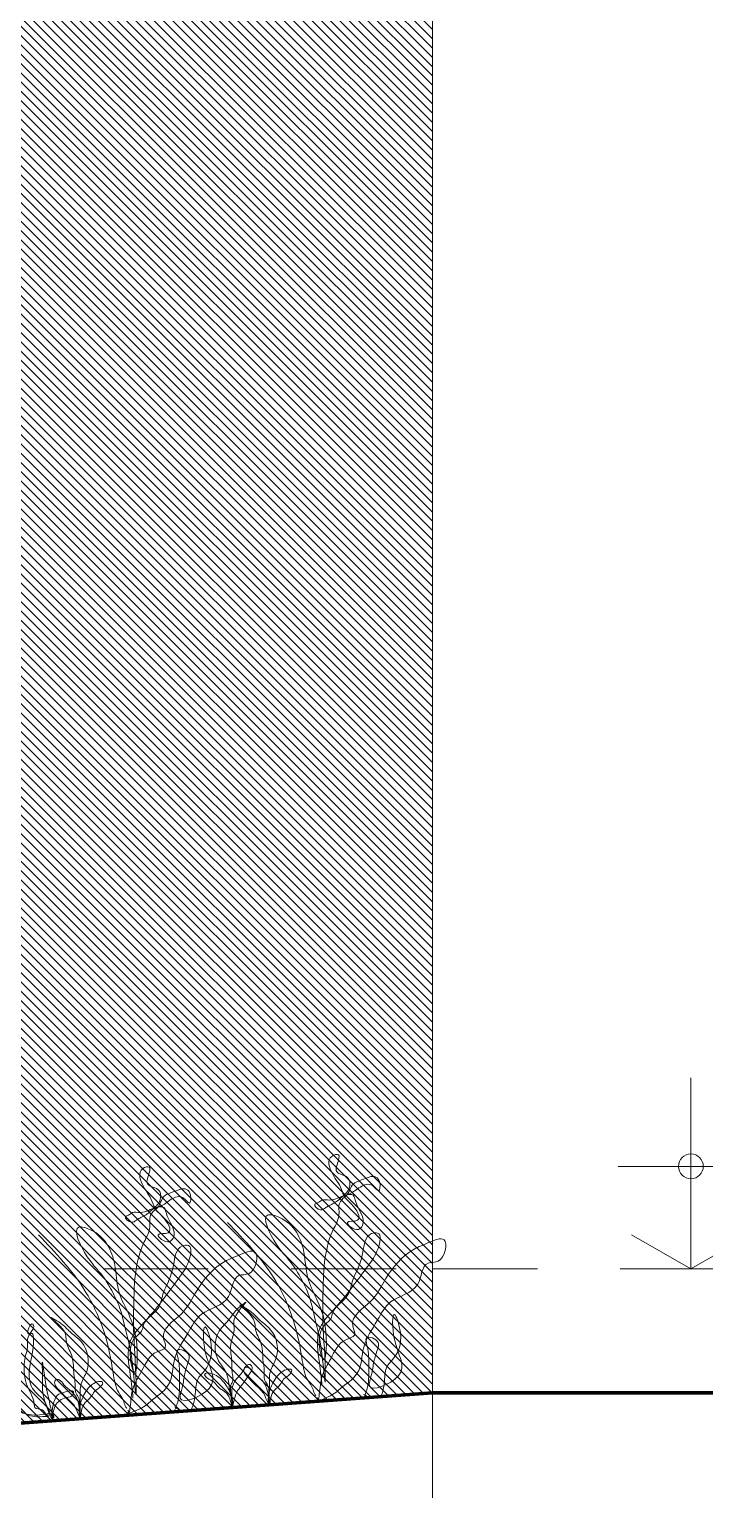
# Model space of a CAD drawing. Header units: millimetres. Extents: x 3779 to 7711, y 1445 to 3132.
# Drawn here: x 3978.013 to 3978.829, y 1452.485 to 1454.275 of the extents above; entities that cross this region are included whole.
import ezdxf

# ---------------------------------------------------------------- set-up
doc = ezdxf.new("R2010")
doc.units = ezdxf.units.MM
doc.linetypes.add('HIDDEN', pattern=[9.525, 6.35, -3.175])
for name, color, linetype, lineweight in [('pluma 0.0', 33, 'Continuous', 0), ('pluma 1', 1, 'Continuous', 9), ('pluma 12', 30, 'Continuous', 120), ('proyecciones', 32, 'HIDDEN', 9), ('VEJETACION', 3, 'Continuous', 9)]:
    doc.layers.add(name, color=color, linetype=linetype, lineweight=lineweight)

# ---------------------------------------------------------------- blocks, each defined once
blk = doc.blocks.new('ttryt')
at = {"layer": 'pluma 1'}
for p, q in [((1118.6396, 393.5141), (1118.6396, 393.2829)), ((1119.2894, 393.4071), (1118.5516, 393.4071)), ((1118.6396, 393.2829), (1118.5676, 393.3244)), ((1118.6396, 393.2829), (1118.7115, 393.3244))]:
    blk.add_line(p, q, dxfattribs=at)
at = {"layer": 'pluma 1', "linetype": 'Continuous'}
blk.add_circle((1118.6396, 393.4071), 0.015, dxfattribs=at)

msp = doc.modelspace()

# ---------------------------------------------------------------- hatches: boundary and pattern name
at = {"layer": 'pluma 0.0'}
h = msp.add_hatch(dxfattribs=at)
h.set_pattern_fill('LINE', color=256, scale=0.0025, angle=135)
h.set_pattern_definition([(135, (0, 0), (-0.005612660076, -0.005612660076), [])])
h.paths.add_polyline_path([(3978.4998, 1452.7749), (3977.8748, 1452.7749), (3977.8748, 1452.5791), (3978.4998, 1452.6249)])
h.paths.add_polyline_path([(3978.4998, 1456.1749), (3978.0498, 1456.1749), (3978.0498, 1455.9749), (3977.8748, 1455.9749), (3977.8748, 1452.7749), (3978.4998, 1452.7749)])

# ---------------------------------------------------------------- linework, layer by layer
at = {"layer": 'pluma 1'}
msp.add_line((3978.4998, 1456.1749), (3978.4998, 1452.6249), dxfattribs=at)
at = {"layer": 'pluma 12'}
for p, q in [((3963.4998, 1451.5253), (3978.4998, 1452.6249)), ((3978.4998, 1452.6249), (3979.6998, 1452.6249))]:
    msp.add_line(p, q, dxfattribs=at)
at = {"layer": 'proyecciones', "linetype": 'HIDDEN', "ltscale": 0.02}
for p, q in [((3977.8748, 1452.7749), (3978.4998, 1452.7749)), ((3978.4998, 1452.7749), (3979.1248, 1452.7749)), ((3978.4998, 1452.6249), (3978.4998, 1450.4749))]:
    msp.add_line(p, q, dxfattribs=at)
at = {"layer": 'VEJETACION', "color": 84, "linetype": 'Continuous', "lineweight": 5, "ltscale": 0.1}
for points in [[(3978.3664, 1452.6335), (3978.3632, 1452.6614), (3978.3632, 1452.7022), (3978.383, 1452.7288), (3978.422, 1452.7788), (3978.434, 1452.7996), (3978.4335, 1452.8184), (3978.4263, 1452.8178), (3978.4155, 1452.795), (3978.4088, 1452.7736), (3978.4035, 1452.7617), (3978.3976, 1452.7435), (3978.3794, 1452.7222), (3978.3768, 1452.7147), (3978.3672, 1452.7046), (3978.3681, 1452.6649), (3978.3702, 1452.7058), (3978.3489, 1452.7648), (3978.3444, 1452.7947), (3978.315, 1452.8373), (3978.3012, 1452.8404), (3978.3113, 1452.8047), (3978.3322, 1452.7781), (3978.3394, 1452.7661), (3978.3493, 1452.746), (3978.3581, 1452.7133), (3978.3645, 1452.6845), (3978.3702, 1452.639), (3978.3702, 1452.6526), (3978.3672, 1452.7171), (3978.3676, 1452.7526), (3978.3688, 1452.7778), (3978.3799, 1452.8225), (3978.3868, 1452.8408), (3978.3887, 1452.8567), (3978.3907, 1452.8589), (3978.3926, 1452.8611), (3978.3955, 1452.8635), (3978.4038, 1452.8777), (3978.4139, 1452.8826), (3978.4314, 1452.8861), (3978.4361, 1452.8792), (3978.4348, 1452.8696), (3978.4272, 1452.8758), (3978.4127, 1452.8741), (3978.3995, 1452.8659), (3978.3944, 1452.8644), (3978.3755, 1452.8583), (3978.3659, 1452.8581), (3978.361, 1452.8549), (3978.3577, 1452.8532), (3978.3645, 1452.8464), (3978.3705, 1452.849), (3978.3745, 1452.8514), (3978.3865, 1452.8586), (3978.3914, 1452.8631), (3978.3962, 1452.8677), (3978.3981, 1452.8845), (3978.3841, 1452.8928), (3978.3864, 1452.9071), (3978.3864, 1452.9129), (3978.3782, 1452.9112), (3978.3788, 1452.8904), (3978.391, 1452.8683), (3978.3923, 1452.8642), (3978.4018, 1452.8535), (3978.409, 1452.8338), (3978.397, 1452.8312), (3978.4102, 1452.8228), (3978.4151, 1452.8274), (3978.4064, 1452.858), (3978.4038, 1452.8641), (3978.3965, 1452.8646), (3978.3935, 1452.8633)], [(3978.1377, 1452.6185), (3978.1345, 1452.6465), (3978.1344, 1452.6872), (3978.1543, 1452.7139), (3978.1932, 1452.7639), (3978.2052, 1452.7847), (3978.2048, 1452.8034), (3978.1975, 1452.8029), (3978.1868, 1452.7801), (3978.1801, 1452.7587), (3978.1747, 1452.7468), (3978.1688, 1452.7286), (3978.1506, 1452.7073), (3978.1481, 1452.6998), (3978.1384, 1452.6896), (3978.1394, 1452.65), (3978.1414, 1452.6909), (3978.1201, 1452.7498), (3978.1157, 1452.7798), (3978.0863, 1452.8224), (3978.0724, 1452.8255), (3978.0825, 1452.7897), (3978.1034, 1452.7632), (3978.1106, 1452.7512), (3978.1205, 1452.7311), (3978.1294, 1452.6983), (3978.1358, 1452.6696), (3978.1414, 1452.6241), (3978.1414, 1452.6376), (3978.1385, 1452.7022), (3978.1388, 1452.7377), (3978.14, 1452.7629), (3978.1512, 1452.8076), (3978.1581, 1452.8259), (3978.16, 1452.8417), (3978.1619, 1452.844), (3978.1638, 1452.8462), (3978.1668, 1452.8485), (3978.1751, 1452.8628), (3978.1851, 1452.8677), (3978.2026, 1452.8712), (3978.2074, 1452.8642), (3978.206, 1452.8547), (3978.1985, 1452.8609), (3978.1839, 1452.8592), (3978.1708, 1452.8509), (3978.1657, 1452.8495), (3978.1467, 1452.8433), (3978.1371, 1452.8431), (3978.1323, 1452.8399), (3978.1289, 1452.8383), (3978.1357, 1452.8315), (3978.1418, 1452.834), (3978.1458, 1452.8364), (3978.1578, 1452.8436), (3978.1626, 1452.8482), (3978.1675, 1452.8528), (3978.1693, 1452.8696), (3978.1553, 1452.8779), (3978.1576, 1452.8922), (3978.1577, 1452.898), (3978.1495, 1452.8963), (3978.1501, 1452.8754), (3978.1622, 1452.8534), (3978.1636, 1452.8493), (3978.1731, 1452.8386), (3978.1803, 1452.8188), (3978.1683, 1452.8163), (3978.1815, 1452.8079), (3978.1863, 1452.8124), (3978.1777, 1452.8431), (3978.1751, 1452.8492), (3978.1677, 1452.8497), (3978.1647, 1452.8484)], [(3978.2522, 1452.8312), (3978.3084, 1452.7634), (3978.3322, 1452.7111), (3978.3424, 1452.6643), (3978.3492, 1452.6402), (3978.3549, 1452.6308), (3978.357, 1452.6244), (3978.3589, 1452.6213)], [(3978.0235, 1452.8163), (3978.0797, 1452.7485), (3978.1035, 1452.6962), (3978.1137, 1452.6494), (3978.1205, 1452.6253), (3978.1262, 1452.6159), (3978.1283, 1452.6095), (3978.1302, 1452.6063)], [(3978.3618, 1452.6156), (3978.363, 1452.6231), (3978.3666, 1452.6457), (3978.3768, 1452.6662), (3978.3959, 1452.6897), (3978.4055, 1452.6949), (3978.4035, 1452.7059), (3978.4246, 1452.7353), (3978.4436, 1452.7635), (3978.4755, 1452.7977), (3978.4936, 1452.8061), (3978.5139, 1452.8102), (3978.5068, 1452.7844), (3978.4945, 1452.782), (3978.482, 1452.7565), (3978.4491, 1452.735), (3978.4331, 1452.7126), (3978.4167, 1452.6802), (3978.4088, 1452.6487), (3978.3886, 1452.6303), (3978.3738, 1452.6201), (3978.3601, 1452.6157), (3978.361, 1452.6165), (3978.3603, 1452.6191)], [(3978.1331, 1452.6007), (3978.1343, 1452.6082), (3978.1378, 1452.6308), (3978.1481, 1452.6513), (3978.1671, 1452.6748), (3978.1768, 1452.68), (3978.1748, 1452.691), (3978.1959, 1452.7204), (3978.2148, 1452.7486), (3978.2468, 1452.7828), (3978.2648, 1452.7912), (3978.2852, 1452.7953), (3978.2781, 1452.7695), (3978.2657, 1452.767), (3978.2532, 1452.7416), (3978.2204, 1452.7201), (3978.2043, 1452.6977), (3978.1879, 1452.6653), (3978.18, 1452.6338), (3978.1598, 1452.6154), (3978.145, 1452.6052), (3978.1314, 1452.6008), (3978.1323, 1452.6016), (3978.1315, 1452.6041)], [(3978.2588, 1452.6072), (3978.2573, 1452.6197), (3978.2504, 1452.6339), (3978.2367, 1452.647), (3978.2292, 1452.6491), (3978.2265, 1452.6489), (3978.2245, 1452.6477), (3978.227, 1452.6431), (3978.2358, 1452.638), (3978.241, 1452.6321), (3978.2488, 1452.6264), (3978.2548, 1452.6179), (3978.2576, 1452.6092), (3978.2571, 1452.6213), (3978.2634, 1452.6423), (3978.2711, 1452.6518), (3978.2758, 1452.6585), (3978.2795, 1452.6593), (3978.2811, 1452.6579), (3978.2759, 1452.6438), (3978.2745, 1452.6416), (3978.2631, 1452.6259), (3978.2605, 1452.6184), (3978.2576, 1452.6092), (3978.2574, 1452.6113), (3978.2542, 1452.6321), (3978.2502, 1452.6497), (3978.2412, 1452.6637), (3978.2421, 1452.6996), (3978.2541, 1452.7142), (3978.2618, 1452.7242), (3978.2741, 1452.7347), (3978.2608, 1452.7158), (3978.2599, 1452.7009), (3978.256, 1452.6838), (3978.2571, 1452.6623), (3978.2573, 1452.6528), (3978.2579, 1452.6382), (3978.2561, 1452.6343), (3978.2556, 1452.6274), (3978.2565, 1452.6223), (3978.2582, 1452.6077)], [(3978.0732, 1452.5927), (3978.0728, 1452.6053), (3978.0774, 1452.6204), (3978.0889, 1452.6355), (3978.096, 1452.6387), (3978.0986, 1452.6389), (3978.1008, 1452.638), (3978.099, 1452.6331), (3978.0911, 1452.6267), (3978.0869, 1452.6201), (3978.0801, 1452.6132), (3978.0755, 1452.6039), (3978.0741, 1452.5949), (3978.0727, 1452.6069), (3978.0632, 1452.6267), (3978.0541, 1452.6349), (3978.0484, 1452.6408), (3978.0447, 1452.641), (3978.0433, 1452.6393), (3978.0506, 1452.6262), (3978.0523, 1452.6242), (3978.0661, 1452.6106), (3978.0698, 1452.6035), (3978.0741, 1452.5949), (3978.074, 1452.597), (3978.0739, 1452.618), (3978.0751, 1452.636), (3978.0818, 1452.6513), (3978.0754, 1452.6866), (3978.0613, 1452.6991), (3978.0521, 1452.7079), (3978.0383, 1452.7163), (3978.0544, 1452.6997), (3978.0576, 1452.6852), (3978.0641, 1452.6688), (3978.0663, 1452.6474), (3978.0676, 1452.6381), (3978.0693, 1452.6234), (3978.0716, 1452.6199), (3978.0732, 1452.6132), (3978.0731, 1452.608), (3978.0737, 1452.5933)], [(3978.0409, 1452.5923), (3978.0438, 1452.6094), (3978.0572, 1452.6194), (3978.0649, 1452.6226), (3978.0656, 1452.6263), (3978.0551, 1452.626), (3978.0465, 1452.6222), (3978.0436, 1452.6178), (3978.0411, 1452.6102), (3978.0401, 1452.5954), (3978.0402, 1452.5943), (3978.0354, 1452.6024), (3978.0307, 1452.6147), (3978.0163, 1452.6304), (3978.0122, 1452.649), (3978.0173, 1452.6926), (3978.0159, 1452.6967), (3978.0112, 1452.6963), (3978.0166, 1452.7083), (3978.0172, 1452.7073), (3978.0109, 1452.6926), (3978.0102, 1452.6825), (3978.0064, 1452.6628), (3978.0063, 1452.6506), (3978.0085, 1452.6366), (3978.0183, 1452.6116), (3978.0192, 1452.6074), (3978.0278, 1452.6044), (3978.0341, 1452.5981), (3978.0363, 1452.5967), (3978.0332, 1452.5964), (3978.0185, 1452.5963), (3978.0004, 1452.6044), (3977.9909, 1452.6258), (3977.9905, 1452.6447), (3977.9907, 1452.6684), (3977.9945, 1452.6871), (3977.9934, 1452.6875), (3977.9891, 1452.683), (3977.982, 1452.6387), (3977.9827, 1452.6299), (3977.987, 1452.6144), (3977.993, 1452.6049), (3977.9979, 1452.6026), (3978.0251, 1452.5984), (3978.034, 1452.5996), (3978.0404, 1452.5986), (3978.0421, 1452.5971), (3978.0422, 1452.5961), (3978.0325, 1452.6116), (3978.0284, 1452.6376), (3978.0281, 1452.6623), (3978.0332, 1452.6301), (3978.0364, 1452.6161), (3978.0382, 1452.6068), (3978.0397, 1452.6006), (3978.0393, 1452.5985)]]:
    msp.add_spline(points, degree=3, dxfattribs=at)
for points, knots in [([(3978.3029, 1452.6099), (3978.3029, 1452.6103), (3978.3018, 1452.6195), (3978.3032, 1452.6313), (3978.3018, 1452.6512), (3978.3158, 1452.6709), (3978.3107, 1452.6997), (3978.2905, 1452.7124), (3978.2819, 1452.7234), (3978.2567, 1452.7374), (3978.287, 1452.7169), (3978.2845, 1452.699), (3978.2956, 1452.683), (3978.2939, 1452.6662), (3978.2973, 1452.6515), (3978.2953, 1452.6409), (3978.3013, 1452.6343), (3978.3022, 1452.6287), (3978.3016, 1452.6203), (3978.302, 1452.6142), (3978.3023, 1452.6098)], [0.227685, 0.227685, 0.227685, 0.227685, 0.2297011, 0.2507489, 0.2687815, 0.2854514, 0.3213213, 0.3402531, 0.3528934, 0.3690643, 0.3921814, 0.407023, 0.4246157, 0.4461357, 0.4555953, 0.4702969, 0.474528, 0.4814296, 0.4867031, 0.4997814, 0.4997814, 0.4997814, 0.4997814]), ([(3978.4169, 1452.6186), (3978.4186, 1452.6231), (3978.4235, 1452.6357), (3978.4223, 1452.6582), (3978.4233, 1452.6753), (3978.4163, 1452.6964), (3978.4367, 1452.6888), (3978.4327, 1452.6753), (3978.4282, 1452.6626), (3978.4273, 1452.6484), (3978.4173, 1452.6219), (3978.4784, 1452.6475), (3978.4509, 1452.6776), (3978.4509, 1452.7343), (3978.4659, 1452.6897), (3978.4576, 1452.671), (3978.4431, 1452.6563), (3978.4422, 1452.6424), (3978.4401, 1452.6249), (3978.4367, 1452.6196)], [0, 0, 0, 0, 0.0145093, 0.0403953, 0.0638316, 0.0738756, 0.0888556, 0.0967471, 0.1122925, 0.1296184, 0.1423434, 0.1791755, 0.2238299, 0.2540448, 0.2770528, 0.3131152, 0.3194303, 0.337077, 0.3567174, 0.3567174, 0.3567174, 0.3567174]), ([(3978.1881, 1452.6036), (3978.1899, 1452.6082), (3978.1947, 1452.6208), (3978.1935, 1452.6433), (3978.1946, 1452.6603), (3978.1876, 1452.6815), (3978.208, 1452.6738), (3978.204, 1452.6604), (3978.1995, 1452.6477), (3978.1986, 1452.6335), (3978.1886, 1452.607), (3978.2497, 1452.6325), (3978.2221, 1452.6627), (3978.2221, 1452.7193), (3978.2372, 1452.6748), (3978.2289, 1452.656), (3978.2144, 1452.6413), (3978.2134, 1452.6267), (3978.2111, 1452.6077), (3978.2065, 1452.6029)], [0, 0, 0, 0, 0.0145093, 0.0403953, 0.0638316, 0.0738756, 0.0888556, 0.0967471, 0.1122925, 0.1296184, 0.1423434, 0.1791755, 0.2238299, 0.2540448, 0.2770528, 0.3131152, 0.3194303, 0.337077, 0.359131, 0.359131, 0.359131, 0.359131]), ([(3978.3027, 1452.6098), (3978.3024, 1452.6106), (3978.3014, 1452.6293), (3978.2955, 1452.6398), (3978.2831, 1452.6482), (3978.2792, 1452.6556), (3978.2736, 1452.6567), (3978.269, 1452.6504), (3978.2769, 1452.6442), (3978.2845, 1452.635), (3978.294, 1452.6281), (3978.2979, 1452.6202), (3978.3015, 1452.6111), (3978.3023, 1452.6098)], [0.1137996, 0.1137996, 0.1137996, 0.1137996, 0.124636, 0.1465632, 0.1588164, 0.1670148, 0.1707275, 0.1729543, 0.1879815, 0.1906057, 0.2099613, 0.2179544, 0.2250006, 0.2250006, 0.2250006, 0.2250006]), ([(3978.3018, 1452.6098), (3978.3014, 1452.6133), (3978.3008, 1452.6221), (3978.306, 1452.6365), (3978.3138, 1452.6491), (3978.3231, 1452.6534), (3978.3272, 1452.654), (3978.3311, 1452.6528), (3978.3266, 1452.6454), (3978.3196, 1452.6433), (3978.316, 1452.6339), (3978.3079, 1452.6283), (3978.3039, 1452.6207), (3978.3032, 1452.6106), (3978.3029, 1452.6099)], [0.0021339, 0.0021339, 0.0021339, 0.0021339, 0.0126042, 0.0283908, 0.0473512, 0.0551559, 0.0577811, 0.0601289, 0.0652974, 0.0754898, 0.0833623, 0.0930411, 0.1033918, 0.1122731, 0.1122731, 0.1122731, 0.1122731]), ([(3978.1949, 1452.602), (3978.1935, 1452.6032), (3978.192, 1452.6062), (3978.189, 1452.6075), (3978.1878, 1452.6081)], [0.372686893, 0.372686893, 0.372686893, 0.372686893, 0.378160325, 0.382185658, 0.382185658, 0.382185658, 0.382185658]), ([(3978.4222, 1452.6185), (3978.4215, 1452.6194), (3978.4201, 1452.6215), (3978.4178, 1452.6225), (3978.4165, 1452.623)], [0.374832401, 0.374832401, 0.374832401, 0.374832401, 0.378160325, 0.382185658, 0.382185658, 0.382185658, 0.382185658])]:
    msp.add_open_spline(points, degree=3, knots=knots, dxfattribs=at)

# ---------------------------------------------------------------- block references
at = {"layer": 'pluma 1', "linetype": 'Continuous'}
msp.add_blockref('ttryt', (2860.1727, 1059.492), dxfattribs=at)

doc.saveas('drawing.dxf')
